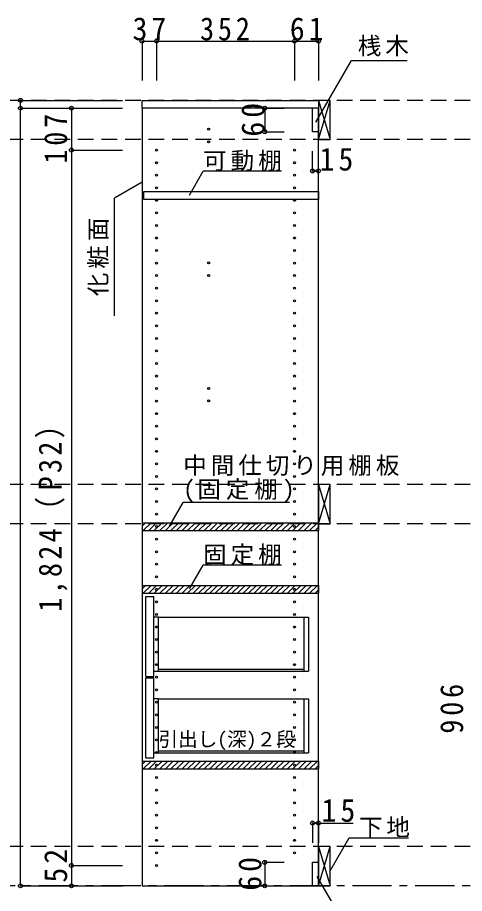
# Model space of a CAD drawing. Units: millimetres at full size, sheet at 1:20; details may follow other scales. Extents: x -3922 to 3878, y -2932 to 2722.
# Drawn here: x -543 to 597, y -1731 to 503 of the extents above; entities that cross this region are included whole.
import ezdxf
from ezdxf.enums import TextEntityAlignment as Align

# ---------------------------------------------------------------- set-up
doc = ezdxf.new("R2010")
doc.units = ezdxf.units.MM
doc.header["$LTSCALE"] = 20
doc.header["$PDMODE"] = 32
doc.header["$PDSIZE"] = 10
for name, pattern in [('CHAIN1', [8, 5, -1, 1, -1]), ('DASHED1', [1.8, 1.2, -0.6]), ('DASHED2', [3, 2, -1])]:
    doc.linetypes.add(name, pattern=pattern)
for name, color, linetype in [('0-2_本体', 2, 'Continuous'), ('0-3_固定棚', 2, 'Continuous'), ('0-4_可動棚', 3, 'Continuous'), ('0-5', 4, 'Continuous'), ('0-7_桟木・巾木', 2, 'Continuous'), ('0-8_引き出し', 3, 'Continuous'), ('0-A_文字', 7, 'Continuous'), ('0-B_寸法', 7, 'Continuous'), ('0-C_ハッチ', 4, 'Continuous')]:
    doc.layers.add(name, color=color, linetype=linetype)
doc.styles.add('ＭＳ ゴシック', font='')
doc.styles.get('ＭＳ ゴシック').set_extended_font_data('MS Gothic')

# ---------------------------------------------------------------- blocks, each defined once
blk = doc.blocks.new('無垢引出（深）2段')
at = {"layer": '0-A_文字', "color": 2}
for p, q in [((-188.69, 227.37), (-168.69, 227.37)), ((-188.69, 23.37), (-188.69, 227.37)), ((-168.69, 23.37), (-168.69, 227.37)), ((-156.69, 174.37), (-168.69, 174.37)), ((-156.69, 36.37), (-156.69, 174.37)), ((214.15, 174.37), (226.31, 174.37)), ((214.31, 174.37), (214.31, 36.37)), ((226.31, 174.37), (226.31, 36.37)), ((-188.69, 23.37), (-168.69, 23.37)), ((-168.69, 36.37), (-156.69, 36.37)), ((-156.69, 41.87), (214.31, 41.87)), ((214.31, 36.37), (226.31, 36.37)), ((-188.69, 19.37), (-168.69, 19.37)), ((-188.69, -184.63), (-188.69, 19.37)), ((-168.69, -184.63), (-168.69, 19.37)), ((-156.69, -33.63), (-168.69, -33.63)), ((-156.69, -171.63), (-156.69, -33.63)), ((214.15, -33.63), (226.31, -33.63)), ((214.31, -33.63), (214.31, -171.63)), ((226.31, -33.63), (226.31, -171.63)), ((-168.69, -171.63), (-156.69, -171.63)), ((-156.69, -166.13), (214.31, -166.13)), ((214.31, -171.63), (226.31, -171.63)), ((-188.69, -184.63), (-168.69, -184.63))]:
    blk.add_line(p, q, dxfattribs=at)
at = {"layer": '0-A_文字'}
for p, q in [((-156.69, 174.37), (214.15, 174.37)), ((-156.69, 36.37), (214.31, 36.37)), ((-156.69, -33.63), (214.15, -33.63)), ((-156.69, -171.63), (214.31, -171.63))]:
    blk.add_line(p, q, dxfattribs=at)
at = {"layer": '0-A_文字', "linetype": 'DASHED1'}
for p, q in [((214.15, 174.37), (226.31, 174.37)), ((214.15, -33.63), (226.31, -33.63))]:
    blk.add_line(p, q, dxfattribs=at)
at = {"layer": '0-A_文字', "style": 'ＭＳ ゴシック'}
blk.add_text('引出し(深)２段', height=36.66, dxfattribs=at).set_placement((-156.69, -166.13), align=Align.BOTTOM_LEFT)

msp = doc.modelspace()

# ---------------------------------------------------------------- linework, layer by layer
at = {"layer": '0-2_本体'}
for p, q in [((-225.36, 271.73), (-225.36, 291.73)), ((224.64, 271.73), (-225.36, 271.73))]:
    msp.add_line(p, q, dxfattribs=at)
msp.add_lwpolyline([(-225.36, 291.73), (224.64, 291.73), (224.64, 271.73)], dxfattribs=at)
at = {"layer": '0-3_固定棚'}
for p, q in [((-225.36, -785.27), (-225.36, -805.27)), ((-225.36, -805.27), (224.64, -805.27)), ((-225.36, -945.27), (-225.36, -965.27)), ((-225.36, -965.27), (224.64, -965.27)), ((-225.36, -1393.27), (-225.36, -1413.27)), ((-225.36, -1413.27), (224.64, -1413.27))]:
    msp.add_line(p, q, dxfattribs=at)
for points in [[(-225.36, -785.27), (224.64, -785.27), (224.64, -805.27)], [(-225.36, -945.27), (224.64, -945.27), (224.64, -965.27)], [(-225.36, -1393.27), (224.64, -1393.27), (224.64, -1413.27)]]:
    msp.add_lwpolyline(points, dxfattribs=at)
at = {"layer": '0-4_可動棚', "color": 2}
msp.add_lwpolyline([(-220.36, 59.23), (224.64, 59.23), (224.64, 39.23), (-220.36, 39.23)], close=True, dxfattribs=at)
at = {"layer": '0-5', "color": 3}
for p, q in [((-225.36, 271.73), (-225.36, -1711.27)), ((-225.36, -1711.27), (224.64, -1711.27))]:
    msp.add_line(p, q, dxfattribs=at)
msp.add_lwpolyline([(224.64, -1711.27), (224.64, 271.73), (-225.36, 271.73)], dxfattribs=at)
at = {"layer": '0-5'}
for centre in [(-55.36, 218.23), (-55.36, 186.23), (-188.36, 164.73), (163.64, 164.73), (-188.36, 132.73), (163.64, 132.73), (-188.36, 100.73), (163.64, 100.73), (-188.36, 68.73), (163.64, 68.73), (-188.36, 36.73), (163.64, 36.73), (-188.36, 4.73), (163.64, 4.73), (-188.36, -27.27), (163.64, -27.27), (-188.36, -59.27), (163.64, -59.27), (-188.36, -91.27), (163.64, -91.27), (-188.36, -123.27), (-55.36, -122.77), (163.64, -123.27), (-188.36, -155.27), (-55.36, -154.77), (163.64, -155.27), (-188.36, -187.27), (163.64, -187.27), (-188.36, -219.27), (163.64, -219.27), (-188.36, -251.27), (163.64, -251.27), (-188.36, -283.27), (163.64, -283.27), (-188.36, -315.27), (163.64, -315.27), (-188.36, -347.27), (163.64, -347.27), (-188.36, -379.27), (163.64, -379.27), (-188.36, -411.27), (163.64, -411.27), (-188.36, -443.27), (-55.36, -442.77), (163.64, -443.27), (-188.36, -475.27), (-55.36, -474.77), (163.64, -475.27), (-188.36, -507.27), (163.64, -507.27), (-188.36, -539.27), (163.64, -539.27), (-188.36, -571.27), (163.64, -571.27), (-188.36, -603.27), (163.64, -603.27), (-188.36, -635.27), (163.64, -635.27), (-188.36, -667.27), (163.64, -667.27), (-188.36, -699.27), (163.64, -699.27), (-188.36, -731.27), (163.64, -731.27), (-188.36, -763.27), (163.64, -763.27), (-188.36, -795.27), (163.64, -795.27), (-188.36, -827.27), (163.64, -827.27), (-188.36, -859.27), (-55.36, -858.77), (163.64, -859.27), (-188.36, -891.27), (-55.36, -890.77), (163.64, -891.27), (-188.36, -923.27), (163.64, -923.27), (-188.36, -955.27), (163.64, -955.27), (-188.36, -987.27), (163.64, -987.27), (-188.36, -1019.27), (163.64, -1019.27), (-188.36, -1051.27), (163.64, -1051.27), (-188.36, -1083.27), (163.64, -1083.27), (-188.36, -1115.27), (163.64, -1115.27), (-188.36, -1147.27), (163.64, -1147.27), (-188.36, -1179.27), (163.64, -1179.27), (-188.36, -1211.27), (163.64, -1211.27), (-188.36, -1243.27), (163.64, -1243.27), (-188.36, -1275.27), (163.64, -1275.27), (-188.36, -1307.27), (163.64, -1307.27), (-188.36, -1339.27), (163.64, -1339.27), (-188.36, -1371.27), (163.64, -1371.27), (-188.36, -1403.27), (163.64, -1403.27), (-188.36, -1435.27), (163.64, -1435.27), (-188.36, -1467.27), (163.64, -1467.27), (-188.36, -1499.27), (163.64, -1499.27), (-188.36, -1531.27), (163.64, -1531.27), (-188.36, -1563.27), (163.64, -1563.27), (-188.36, -1595.27), (163.64, -1595.27), (-188.36, -1627.27), (163.64, -1627.27), (-188.36, -1659.27)]:
    msp.add_circle(centre, 2.5, dxfattribs=at)
at = {"layer": '0-7_桟木・巾木'}
for p, q in [((209.64, 211.73), (209.64, 271.73)), ((224.64, 271.73), (209.64, 271.73)), ((224.64, 271.73), (224.64, 230.73)), ((213.14, 211.73), (209.64, 211.73)), ((224.64, 211.73), (213.14, 211.73)), ((209.64, -1711.27), (209.64, -1651.27)), ((224.64, -1711.27), (209.64, -1711.27))]:
    msp.add_line(p, q, dxfattribs=at)
msp.add_lwpolyline([(209.64, -1651.27), (224.64, -1651.27), (224.64, -1711.27)], dxfattribs=at)
at = {"layer": '0-8_引き出し', "color": 7}
for p, q in [((224.64, 291.73), (254.64, 191.73)), ((224.64, 191.73), (254.64, 291.73)), ((224.64, -788.27), (254.64, -688.27)), ((224.64, -688.27), (254.64, -788.27)), ((224.64, -1611.27), (254.64, -1711.27)), ((224.64, -1711.27), (254.64, -1611.27))]:
    msp.add_line(p, q, dxfattribs=at)
at = {"layer": '0-8_引き出し'}
for p, q in [((224.64, -688.27), (224.64, -788.27)), ((254.64, -688.27), (224.64, -688.27)), ((254.64, -788.27), (254.64, -688.27)), ((224.64, -788.27), (254.64, -788.27))]:
    msp.add_line(p, q, dxfattribs=at)
for points in [[(254.64, 191.73), (254.64, 291.73), (224.64, 291.73), (224.64, 191.73)], [(254.64, -1711.27), (254.64, -1611.27), (224.64, -1611.27), (224.64, -1711.27)]]:
    msp.add_lwpolyline(points, close=True, dxfattribs=at)
at = {"layer": '0-A_文字'}
for p, q in [((-104.49, 50.17), (-69.48, 110.82)), ((130.52, 110.82), (-69.48, 110.82)), ((-225.36, 82.66), (-295.36, 42.25)), ((-295.36, -257.75), (-295.36, 42.25)), ((-155.28, -794.33), (-120.26, -733.68)), ((151.12, -733.68), (-120.26, -733.68)), ((-104.49, -954.33), (-69.48, -893.68)), ((130.52, -893.68), (-69.48, -893.68)), ((220.83, -1687.54), (327.91, -1873.01))]:
    msp.add_line(p, q, dxfattribs=at)
at = {"layer": '0-A_文字', "linetype": 'CHAIN1'}
msp.add_line((3131.3, -1711.27), (-3305.36, -1711.27), dxfattribs=at)
at = {"layer": '0-A_文字'}
for points in [[(217.96, 236.27), (308.84, 393.67), (451.07, 393.67)], [(254.64, -1672.95), (303.4, -1588.48), (453.93, -1588.48)]]:
    msp.add_lwpolyline(points, dxfattribs=at)
at = {"layer": '0-B_寸法', "color": 4}
for p, q in [((-225.36, 442.73), (224.64, 442.73)), ((-225.36, 442.73), (-225.36, 342.73)), ((-188.36, 442.73), (-188.36, 342.73)), ((163.64, 442.73), (163.64, 342.73)), ((224.64, 442.73), (224.64, 342.73)), ((-535.36, 291.73), (-275.36, 291.73)), ((-535.36, 271.73), (-535.36, 291.73)), ((-535.36, 271.73), (-275.36, 271.73)), ((-535.36, -1711.27), (-535.36, 271.73)), ((-405.36, 271.73), (-405.36, 164.73)), ((-405.36, 271.73), (-275.36, 271.73)), ((87.64, 271.73), (137.64, 271.73)), ((87.64, 271.73), (87.64, 211.73)), ((87.64, 211.73), (137.64, 211.73)), ((-405.36, 164.73), (-405.36, -1659.27)), ((-405.36, 164.73), (-275.36, 164.73)), ((209.64, 111.73), (209.64, 161.73)), ((224.64, 111.73), (224.64, 161.73)), ((209.64, 111.73), (224.64, 111.73)), ((209.64, -1551.27), (313.09, -1551.27)), ((209.64, -1551.27), (209.64, -1601.27)), ((224.64, -1551.27), (224.64, -1601.27)), ((87.64, -1651.27), (137.64, -1651.27)), ((87.64, -1651.27), (87.64, -1711.27)), ((-405.36, -1659.27), (-405.36, -1711.27)), ((-405.36, -1659.27), (-275.36, -1659.27)), ((-535.36, -1711.27), (-275.36, -1711.27)), ((-405.36, -1711.27), (-275.36, -1711.27)), ((87.64, -1711.27), (137.64, -1711.27))]:
    msp.add_line(p, q, dxfattribs=at)
at = {"layer": '0-B_寸法', "color": 4, "linetype": 'DASHED2'}
for p, q in [((3131.3, 291.73), (-3305.36, 291.73)), ((3131.3, 191.73), (-3305.36, 191.73)), ((3131.3, -688.27), (-3305.36, -688.27)), ((3131.3, -788.27), (-3305.36, -788.27)), ((3131.3, -1611.27), (-3305.36, -1611.27))]:
    msp.add_line(p, q, dxfattribs=at)
at = {"layer": '0-B_寸法'}
for p in [(-225.36, 442.73), (-188.36, 442.73), (163.64, 442.73), (224.64, 442.73), (-535.36, 291.73), (-535.36, 271.73), (-405.36, 271.73), (87.64, 271.73), (87.64, 211.73), (-405.36, 164.73), (209.64, 111.73), (224.64, 111.73), (209.64, -1551.27), (224.64, -1551.27), (87.64, -1651.27), (-405.36, -1659.27), (-535.36, -1711.27), (-405.36, -1711.27), (87.64, -1711.27)]:
    msp.add_point(p, dxfattribs=at)
at = {"layer": '0-C_ハッチ'}
for p, q in [((-225.36, -794.22), (-216.42, -785.27)), ((-222.27, -805.27), (-202.27, -785.27)), ((-208.13, -805.27), (-188.13, -785.27)), ((-193.99, -805.27), (-173.99, -785.27)), ((-179.85, -805.27), (-159.85, -785.27)), ((-165.71, -805.27), (-145.71, -785.27)), ((-151.56, -805.27), (-131.56, -785.27)), ((-137.42, -805.27), (-117.42, -785.27)), ((-123.28, -805.27), (-103.28, -785.27)), ((-109.14, -805.27), (-89.14, -785.27)), ((-95, -805.27), (-75, -785.27)), ((-80.85, -805.27), (-60.85, -785.27)), ((-66.71, -805.27), (-46.71, -785.27)), ((-52.57, -805.27), (-32.57, -785.27)), ((-38.43, -805.27), (-18.43, -785.27)), ((-24.28, -805.27), (-4.28, -785.27)), ((-10.14, -805.27), (9.86, -785.27)), ((4, -805.27), (24, -785.27)), ((18.14, -805.27), (38.14, -785.27)), ((32.28, -805.27), (52.28, -785.27)), ((46.43, -805.27), (66.43, -785.27)), ((60.57, -805.27), (80.57, -785.27)), ((74.71, -805.27), (94.71, -785.27)), ((88.85, -805.27), (108.85, -785.27)), ((102.99, -805.27), (122.99, -785.27)), ((117.14, -805.27), (137.14, -785.27)), ((131.28, -805.27), (151.28, -785.27)), ((145.42, -805.27), (165.42, -785.27)), ((159.56, -805.27), (179.56, -785.27)), ((173.71, -805.27), (193.71, -785.27)), ((187.85, -805.27), (207.85, -785.27)), ((201.99, -805.27), (221.99, -785.27)), ((216.13, -805.27), (224.64, -796.76)), ((-225.36, -954.22), (-216.42, -945.27)), ((-222.27, -965.27), (-202.27, -945.27)), ((-208.13, -965.27), (-188.13, -945.27)), ((-193.99, -965.27), (-173.99, -945.27)), ((-179.85, -965.27), (-159.85, -945.27)), ((-165.71, -965.27), (-145.71, -945.27)), ((-151.56, -965.27), (-131.56, -945.27)), ((-137.42, -965.27), (-117.42, -945.27)), ((-123.28, -965.27), (-103.28, -945.27)), ((-109.14, -965.27), (-89.14, -945.27)), ((-95, -965.27), (-75, -945.27)), ((-80.85, -965.27), (-60.85, -945.27)), ((-66.71, -965.27), (-46.71, -945.27)), ((-52.57, -965.27), (-32.57, -945.27)), ((-38.43, -965.27), (-18.43, -945.27)), ((-24.28, -965.27), (-4.28, -945.27)), ((-10.14, -965.27), (9.86, -945.27)), ((4, -965.27), (24, -945.27)), ((18.14, -965.27), (38.14, -945.27)), ((32.28, -965.27), (52.28, -945.27)), ((46.43, -965.27), (66.43, -945.27)), ((60.57, -965.27), (80.57, -945.27)), ((74.71, -965.27), (94.71, -945.27)), ((88.85, -965.27), (108.85, -945.27)), ((102.99, -965.27), (122.99, -945.27)), ((117.14, -965.27), (137.14, -945.27)), ((131.28, -965.27), (151.28, -945.27)), ((145.42, -965.27), (165.42, -945.27)), ((159.56, -965.27), (179.56, -945.27)), ((173.71, -965.27), (193.71, -945.27)), ((187.85, -965.27), (207.85, -945.27)), ((201.99, -965.27), (221.99, -945.27)), ((216.13, -965.27), (224.64, -956.76)), ((-225.36, -1402.22), (-216.42, -1393.27)), ((-222.27, -1413.27), (-202.27, -1393.27)), ((-208.13, -1413.27), (-188.13, -1393.27)), ((-193.99, -1413.27), (-173.99, -1393.27)), ((-179.85, -1413.27), (-159.85, -1393.27)), ((-165.71, -1413.27), (-145.71, -1393.27)), ((-151.56, -1413.27), (-131.56, -1393.27)), ((-137.42, -1413.27), (-117.42, -1393.27)), ((-123.28, -1413.27), (-103.28, -1393.27)), ((-109.14, -1413.27), (-89.14, -1393.27)), ((-95, -1413.27), (-75, -1393.27)), ((-80.85, -1413.27), (-60.85, -1393.27)), ((-66.71, -1413.27), (-46.71, -1393.27)), ((-52.57, -1413.27), (-32.57, -1393.27)), ((-38.43, -1413.27), (-18.43, -1393.27)), ((-24.28, -1413.27), (-4.28, -1393.27)), ((-10.14, -1413.27), (9.86, -1393.27)), ((4, -1413.27), (24, -1393.27)), ((18.14, -1413.27), (38.14, -1393.27)), ((32.28, -1413.27), (52.28, -1393.27)), ((46.43, -1413.27), (66.43, -1393.27)), ((60.57, -1413.27), (80.57, -1393.27)), ((74.71, -1413.27), (94.71, -1393.27)), ((88.85, -1413.27), (108.85, -1393.27)), ((102.99, -1413.27), (122.99, -1393.27)), ((117.14, -1413.27), (137.14, -1393.27)), ((131.28, -1413.27), (151.28, -1393.27)), ((145.42, -1413.27), (165.42, -1393.27)), ((159.56, -1413.27), (179.56, -1393.27)), ((173.71, -1413.27), (193.71, -1393.27)), ((187.85, -1413.27), (207.85, -1393.27)), ((201.99, -1413.27), (221.99, -1393.27)), ((216.13, -1413.27), (224.64, -1404.76))]:
    msp.add_line(p, q, dxfattribs=at)

# ---------------------------------------------------------------- block references
at = {"layer": '0-4_可動棚'}
msp.add_blockref('無垢引出（深）2段', (-26.67, -1200.64), dxfattribs=at)

# ---------------------------------------------------------------- texts
at = {"layer": '0-A_文字', "char_height": 43.99, "attachment_point": 7, "style": 'ＭＳ ゴシック'}
for s, insert in [('\\T1.17;桟木', (325.04, 403.88)), ('\\T1.17;可動棚', (-69.48, 110.82)), ('\\T1.17;中間仕切り用棚板', (-120.26, -666.12)), ('\\T1.21;(固定棚)', (-120.26, -733.68)), ('\\T1.17;固定棚', (-69.48, -893.68)), ('\\T1.17;下地', (327.91, -1588.48))]:
    msp.add_mtext(s, dxfattribs=dict(at, insert=insert))
at = {"layer": '0-A_文字', "insert": (-310.36, -207.75), "char_height": 43.99, "attachment_point": 7, "rotation": 90, "style": 'ＭＳ ゴシック'}
msp.add_mtext('\\T1.17;化粧面', dxfattribs=at)
at = {"layer": '0-B_寸法', "char_height": 58.65, "attachment_point": 7, "style": 'ＭＳ ゴシック'}
for s, insert in [('\\T1.27;\\W0.95;37', (-249.36, 443.94)), ('\\T1.27;\\W0.9;352', (-77.36, 443.94)), ('\\T1.27;\\W0.95;61', (151.64, 443.94)), ('\\T1.27;\\W0.95;15', (227.53, 111.73)), ('\\T1.27;\\W0.95;15', (232.55, -1548.8))]:
    msp.add_mtext(s, dxfattribs=dict(at, insert=insert))
at = {"layer": '0-B_寸法', "char_height": 58.65, "attachment_point": 7, "rotation": 90, "style": 'ＭＳ ゴシック'}
for s, insert in [('\\T1.27;\\W0.95;60', (87.64, 199.23)), ('\\T1.27;\\W0.9;107', (-415.36, 130.38)), ('\\T1.23;\\W0.9;1,824（P32）', (-415.36, -1012.27)), ('\\T1.27;\\W0.9;906', (594.64, -1323.27)), ('\\T1.27;\\W0.95;52', (-415.36, -1703)), ('\\T1.27;\\W0.95;60', (80.02, -1723.77))]:
    msp.add_mtext(s, dxfattribs=dict(at, insert=insert))

doc.saveas('drawing.dxf')
